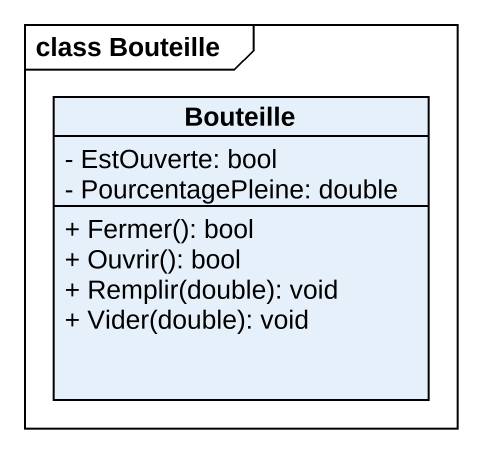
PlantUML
@startuml
mainframe class Bouteille
hide circle
hide empty members
skinparam classAttributeIconSize 0
class Bouteille {
  - EstOuverte: bool
  - PourcentagePleine: double
  + Fermer(): bool
  + Ouvrir(): bool
  + Remplir(double): void
  + Vider(double): void
}
@enduml
